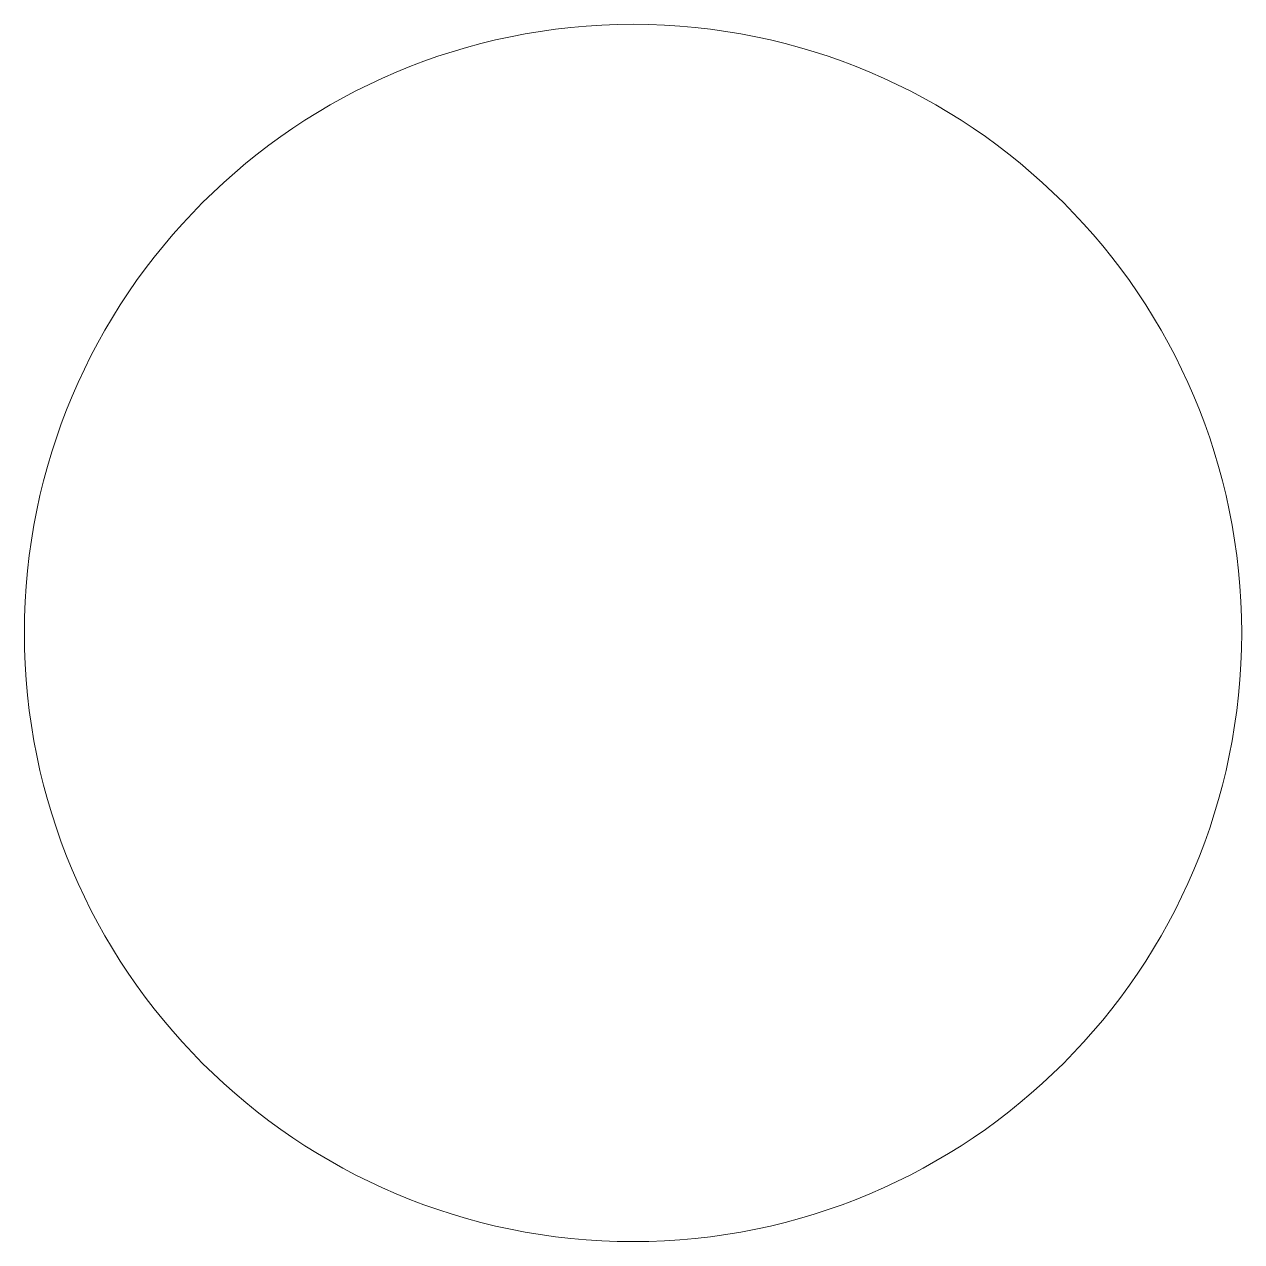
# Model space of a CAD drawing. Extents: x 0.003 to 0.203, y 0.052 to 0.252.
import ezdxf

# ---------------------------------------------------------------- set-up
doc = ezdxf.new("R2010")
doc.units = 0
doc.header["$MEASUREMENT"] = 0
doc.layers.add('holes', color=1, linetype='Continuous')

msp = doc.modelspace()

# ---------------------------------------------------------------- linework, layer by layer
at = {"layer": 'holes', "linetype": 'Continuous', "lineweight": 0}
msp.add_circle((0.1033, 0.15227), 0.1, dxfattribs=at)

doc.saveas('drawing.dxf')
